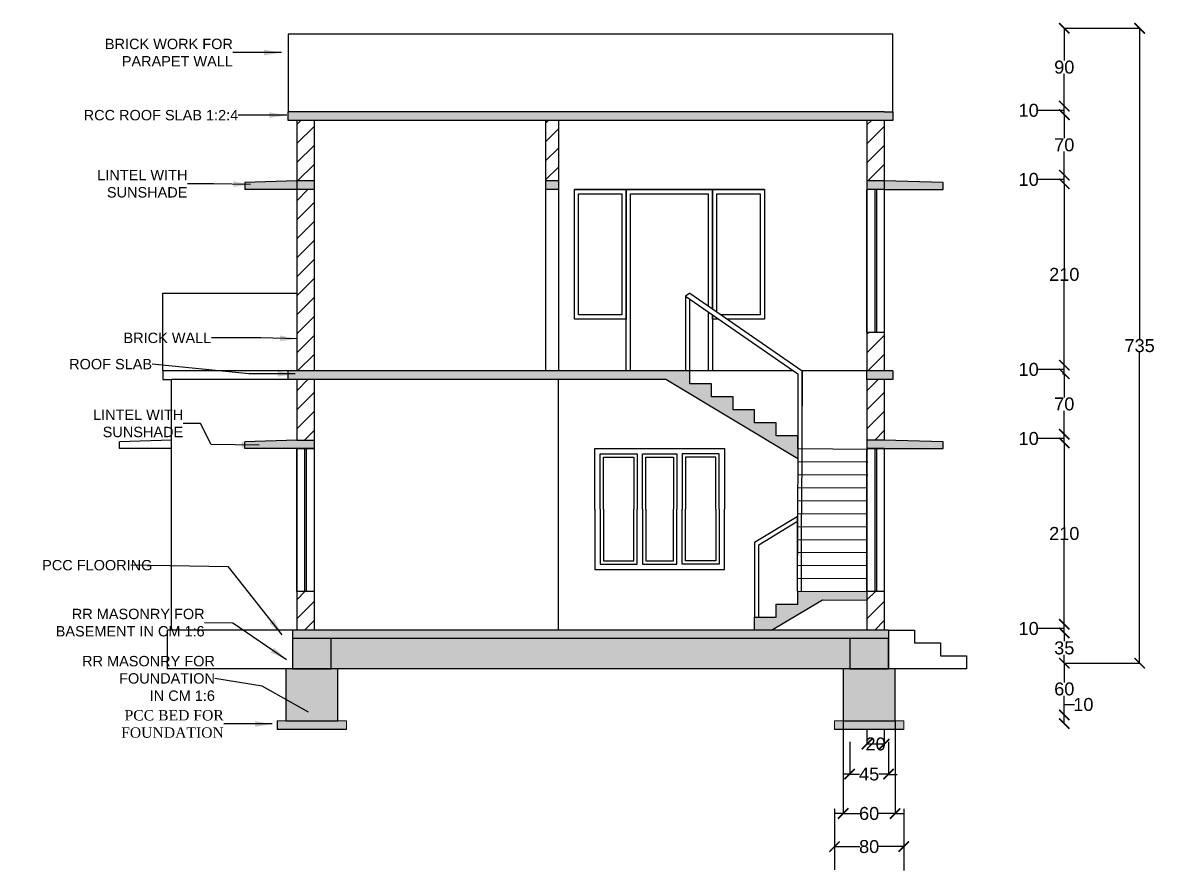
# Model space of a CAD drawing. Header units: centimetres. Extents: x -992 to 575039, y -1394 to 978780.
# Drawn here: x 2218 to 3527, y 1700 to 2682 of the extents above; entities that cross this region are included whole.
import ezdxf

# ---------------------------------------------------------------- set-up
doc = ezdxf.new("R2010")
doc.units = ezdxf.units.CM
for name, color, linetype in [('DOOR', 251, 'Continuous'), ('Hatch', 7, 'Continuous'), ('RAIN WATER', 7, 'Continuous'), ('SECTION', 7, 'Continuous'), ('text', 7, 'Continuous'), ('wall', 7, 'Continuous'), ('WINDOW', 1, 'Continuous')]:
    doc.layers.add(name, color=color, linetype=linetype)
doc.styles.get("Standard").update_dxf_attribs({"font": 'arial.ttf'})
doc.dimstyles.new('Jeeva', dxfattribs={"dimtxt": 15, "dimasz": 12, "dimexe": 0.18, "dimexo": 0.0625, "dimgap": 0.09, "dimtad": 0, "dimtih": 1, "dimtoh": 1, "dimdec": 0, "dimzin": 0, "dimdsep": 46, "dimtxsty": 'Standard', "dimblk": 'ARCHTICK', "dimcen": 0.091, "dimadec": 0, "dimazin": 0, "dimtfac": 1, "dimtdec": 0, "dimtofl": 0, "dimtmove": 0, "dimatfit": 3, "dimfxl": 1, "dimtolj": 1, "dimtzin": 0, "dimarcsym": 0})
doc.dimstyles.new('LABEL', dxfattribs={"dimtxt": 12, "dimasz": 20, "dimexe": 0.18, "dimexo": 0.0625, "dimgap": 0.09, "dimtad": 0, "dimtih": 1, "dimtoh": 1, "dimdec": 4, "dimzin": 0, "dimdsep": 46, "dimtxsty": 'Standard', "dimcen": 0.09, "dimadec": 0, "dimazin": 0, "dimtfac": 1, "dimtdec": 4, "dimtofl": 0, "dimtmove": 0, "dimatfit": 3, "dimfxl": 1, "dimtolj": 1, "dimtzin": 0, "dimarcsym": 0})

# ---------------------------------------------------------------- blocks, each defined once
blk = doc.blocks.new('FGH')
at = {"layer": 'WINDOW'}
for p, q in [((4957.6, 3695.9), (4957.6, 3885.9)), ((4968.1, 3885.9), (4968.1, 3695.9)), ((4970.1, 3885.9), (4970.1, 3695.9)), ((4980.6, 3885.9), (4980.6, 3695.9))]:
    blk.add_line(p, q, dxfattribs=at)
blk = doc.blocks.new('DFH')
at = {"layer": 'WINDOW'}
for p, q in [((4980.6, 3885.9), (4957.6, 3885.9)), ((4980.6, 3695.9), (4957.6, 3695.9))]:
    blk.add_line(p, q, dxfattribs=at)
at = {"layer": 'RAIN WATER'}
blk.add_blockref('FGH', (0, 0), dxfattribs=at)
blk = doc.blocks.new('dg')
at = {"layer": 'WINDOW'}
for p, q in [((5030.7, -6237.1), (5030.7, -6167.1)), ((5030.7, -6167.1), (5180.7, -6167.1)), ((5180.7, -6167.1), (5180.7, -6237.1)), ((5030.7, -6237.1), (5030.7, -6307.1)), ((5180.7, -6307.1), (5180.7, -6237.1)), ((5030.7, -6307.1), (5180.7, -6307.1))]:
    blk.add_line(p, q, dxfattribs=at)
for points in [[(5036.7, -6237.1), (5036.7, -6173.1), (5079.7, -6173.1), (5079.7, -6237.1)], [(5040.7, -6237.1), (5040.7, -6177.1), (5075.7, -6177.1), (5075.7, -6237.1)], [(5085.7, -6237.1), (5085.7, -6173.1), (5125.7, -6173.1), (5125.7, -6237.1)], [(5089.7, -6237.1), (5089.7, -6177.1), (5121.7, -6177.1), (5121.7, -6237.1)], [(5174.7, -6237.1), (5174.7, -6173.1), (5131.7, -6173.1), (5131.7, -6237.1)], [(5170.7, -6237.1), (5170.7, -6177.1), (5135.7, -6177.1), (5135.7, -6237.1)], [(5036.7, -6237.1), (5036.7, -6301.1), (5079.7, -6301.1), (5079.7, -6237.1)], [(5040.7, -6237.1), (5040.7, -6297.1), (5075.7, -6297.1), (5075.7, -6237.1)], [(5085.7, -6237.1), (5085.7, -6301.1), (5125.7, -6301.1), (5125.7, -6237.1)], [(5089.7, -6237.1), (5089.7, -6297.1), (5121.7, -6297.1), (5121.7, -6237.1)], [(5174.7, -6237.1), (5174.7, -6301.1), (5131.7, -6301.1), (5131.7, -6237.1)], [(5170.7, -6237.1), (5170.7, -6297.1), (5135.7, -6297.1), (5135.7, -6237.1)]]:
    blk.add_lwpolyline(points, dxfattribs=at)
blk = doc.blocks.new('dfg')
at = {"layer": 'WINDOW'}
for p, q in [((-1487.9, 2428.1), (-1427.9, 2428.1)), ((-1487.9, 2278.1), (-1487.9, 2428.1)), ((-1482.9, 2423.1), (-1432.9, 2423.1)), ((-1482.9, 2283.1), (-1482.9, 2423.1)), ((-1432.9, 2423.1), (-1432.9, 2283.1)), ((-1427.9, 2428.1), (-1427.9, 2278.1)), ((-1432.9, 2283.1), (-1482.9, 2283.1)), ((-1427.9, 2278.1), (-1487.9, 2278.1))]:
    blk.add_line(p, q, dxfattribs=at)
blk = doc.blocks.new('_ArchTick')
at = {"color": 0, "linetype": 'ByBlock', "const_width": 0.15}
blk.add_lwpolyline([(-0.5, -0.5), (0.5, 0.5)], dxfattribs=at)
blk = doc.blocks.new('*D19')
at = {"color": 0, "lineweight": -2, "transparency": 16777216}
for p, q in [((3423.1, 1880.3), (3423.1, 1892.3)), ((3423.1, 1892.3), (3435.1, 1892.3)), ((3423, 1880.3), (3422.9, 1880.3)), ((3423.1, 1870.3), (3423.1, 1880.3)), ((3423, 1870.3), (3422.9, 1870.3))]:
    blk.add_line(p, q, dxfattribs=at)
at = {"layer": 'Defpoints', "color": 0, "transparency": 16777216}
for p in [(3423.1, 1880.3), (3423.1, 1880.3), (3423.1, 1870.3)]:
    blk.add_point(p, dxfattribs=at)
at = {"color": 0, "lineweight": -2, "transparency": 16777216, "xscale": 12, "yscale": 12, "zscale": 12}
for p, rotation in [((3423.1, 1880.3), 90), ((3423.1, 1870.3), 270)]:
    blk.add_blockref('_ArchTick', p, dxfattribs=dict(at, rotation=rotation))
at = {"color": 0, "transparency": 16777216, "insert": (3445.2, 1892.3), "char_height": 15, "attachment_point": 5}
blk.add_mtext('\\A1;10', dxfattribs=at)
blk = doc.blocks.new('*D20')
at = {"color": 0, "lineweight": -2, "transparency": 16777216}
for p, q in [((3423, 1940.3), (3422.9, 1940.3)), ((3423.1, 1940.3), (3423.1, 1918)), ((3423.1, 1880.3), (3423.1, 1902.5)), ((3423, 1880.3), (3422.9, 1880.3))]:
    blk.add_line(p, q, dxfattribs=at)
at = {"layer": 'Defpoints', "color": 0, "transparency": 16777216}
for p in [(3423.1, 1940.3), (3423.1, 1940.3), (3423.1, 1880.3)]:
    blk.add_point(p, dxfattribs=at)
at = {"color": 0, "lineweight": -2, "transparency": 16777216, "xscale": 12, "yscale": 12, "zscale": 12}
for p, rotation in [((3423.1, 1940.3), 90), ((3423.1, 1880.3), 270)]:
    blk.add_blockref('_ArchTick', p, dxfattribs=dict(at, rotation=rotation))
at = {"color": 0, "transparency": 16777216, "insert": (3423.1, 1910.3), "char_height": 15, "attachment_point": 5}
blk.add_mtext('\\A1;60', dxfattribs=at)
blk = doc.blocks.new('*D21')
at = {"color": 0, "lineweight": -2, "transparency": 16777216}
for p, q in [((3392.2, 1980.3), (3392, 1980.3)), ((3423.1, 1980.3), (3392.2, 1980.3)), ((3423, 1985.3), (3422.9, 1985.3)), ((3423.1, 1975.3), (3423.1, 1985.3)), ((3423, 1975.3), (3422.9, 1975.3))]:
    blk.add_line(p, q, dxfattribs=at)
at = {"layer": 'Defpoints', "color": 0, "transparency": 16777216}
for p in [(3423.1, 1985.3), (3423.1, 1985.3), (3423.1, 1975.3)]:
    blk.add_point(p, dxfattribs=at)
at = {"color": 0, "lineweight": -2, "transparency": 16777216, "xscale": 12, "yscale": 12, "zscale": 12}
for p, rotation in [((3423.1, 1985.3), 90), ((3423.1, 1975.3), 270)]:
    blk.add_blockref('_ArchTick', p, dxfattribs=dict(at, rotation=rotation))
at = {"color": 0, "transparency": 16777216, "insert": (3381.9, 1980.3), "char_height": 15, "attachment_point": 5}
blk.add_mtext('\\A1;10', dxfattribs=at)
blk = doc.blocks.new('*D22')
at = {"color": 0, "lineweight": -2, "transparency": 16777216}
for p, q in [((3423, 1975.3), (3422.9, 1975.3)), ((3423.1, 1975.3), (3423.1, 1965.5)), ((3423, 1940.3), (3422.9, 1940.3)), ((3423.1, 1940.3), (3423.1, 1950))]:
    blk.add_line(p, q, dxfattribs=at)
at = {"layer": 'Defpoints', "color": 0, "transparency": 16777216}
for p in [(3423.1, 1975.3), (3423.1, 1975.3), (3423.1, 1940.3)]:
    blk.add_point(p, dxfattribs=at)
at = {"color": 0, "lineweight": -2, "transparency": 16777216, "xscale": 12, "yscale": 12, "zscale": 12}
for p, rotation in [((3423.1, 1975.3), 90), ((3423.1, 1940.3), 270)]:
    blk.add_blockref('_ArchTick', p, dxfattribs=dict(at, rotation=rotation))
at = {"color": 0, "transparency": 16777216, "insert": (3423.1, 1957.8), "char_height": 15, "attachment_point": 5}
blk.add_mtext('\\A1;35', dxfattribs=at)
blk = doc.blocks.new('*D23')
at = {"color": 0, "lineweight": -2, "transparency": 16777216}
for p, q in [((3423, 2195.3), (3422.9, 2195.3)), ((3423.1, 2195.3), (3423.1, 2098)), ((3423.1, 1985.3), (3423.1, 2082.5)), ((3423, 1985.3), (3422.9, 1985.3))]:
    blk.add_line(p, q, dxfattribs=at)
at = {"layer": 'Defpoints', "color": 0, "transparency": 16777216}
for p in [(3423.1, 2195.3), (3423.1, 2195.3), (3423.1, 1985.3)]:
    blk.add_point(p, dxfattribs=at)
at = {"color": 0, "lineweight": -2, "transparency": 16777216, "xscale": 12, "yscale": 12, "zscale": 12}
for p, rotation in [((3423.1, 2195.3), 90), ((3423.1, 1985.3), 270)]:
    blk.add_blockref('_ArchTick', p, dxfattribs=dict(at, rotation=rotation))
at = {"color": 0, "transparency": 16777216, "insert": (3423.1, 2090.3), "char_height": 15, "attachment_point": 5}
blk.add_mtext('\\A1;210', dxfattribs=at)
blk = doc.blocks.new('*D24')
at = {"color": 0, "lineweight": -2, "transparency": 16777216}
for p, q in [((3392.2, 2200.3), (3392, 2200.3)), ((3423.1, 2200.3), (3392.2, 2200.3)), ((3423, 2205.3), (3422.9, 2205.3)), ((3423.1, 2195.3), (3423.1, 2205.3)), ((3423, 2195.3), (3422.9, 2195.3))]:
    blk.add_line(p, q, dxfattribs=at)
at = {"layer": 'Defpoints', "color": 0, "transparency": 16777216}
for p in [(3423.1, 2205.3), (3423.1, 2205.3), (3423.1, 2195.3)]:
    blk.add_point(p, dxfattribs=at)
at = {"color": 0, "lineweight": -2, "transparency": 16777216, "xscale": 12, "yscale": 12, "zscale": 12}
for p, rotation in [((3423.1, 2205.3), 90), ((3423.1, 2195.3), 270)]:
    blk.add_blockref('_ArchTick', p, dxfattribs=dict(at, rotation=rotation))
at = {"color": 0, "transparency": 16777216, "insert": (3381.9, 2200.3), "char_height": 15, "attachment_point": 5}
blk.add_mtext('\\A1;10', dxfattribs=at)
blk = doc.blocks.new('*D25')
at = {"color": 0, "lineweight": -2, "transparency": 16777216}
for p, q in [((3421, 2275.3), (3423.3, 2275.3)), ((3423.1, 2275.3), (3423.1, 2248)), ((3423.1, 2205.3), (3423.1, 2232.5)), ((3423, 2205.3), (3422.9, 2205.3))]:
    blk.add_line(p, q, dxfattribs=at)
at = {"layer": 'Defpoints', "color": 0, "transparency": 16777216}
for p in [(3420.9, 2275.3), (3423.1, 2275.3), (3423.1, 2205.3)]:
    blk.add_point(p, dxfattribs=at)
at = {"color": 0, "lineweight": -2, "transparency": 16777216, "xscale": 12, "yscale": 12, "zscale": 12}
for p, rotation in [((3423.1, 2275.3), 90), ((3423.1, 2205.3), 270)]:
    blk.add_blockref('_ArchTick', p, dxfattribs=dict(at, rotation=rotation))
at = {"color": 0, "transparency": 16777216, "insert": (3423.1, 2240.3), "char_height": 15, "attachment_point": 5}
blk.add_mtext('\\A1;70', dxfattribs=at)
blk = doc.blocks.new('*D26')
at = {"color": 0, "lineweight": -2, "transparency": 16777216}
for p, q in [((3392.2, 2280.3), (3392, 2280.3)), ((3423.1, 2280.3), (3392.2, 2280.3)), ((3423, 2285.3), (3422.9, 2285.3)), ((3423.1, 2275.3), (3423.1, 2285.3)), ((3421, 2275.3), (3423.3, 2275.3))]:
    blk.add_line(p, q, dxfattribs=at)
at = {"layer": 'Defpoints', "color": 0, "transparency": 16777216}
for p in [(3423.1, 2285.3), (3423.1, 2285.3), (3420.9, 2275.3)]:
    blk.add_point(p, dxfattribs=at)
at = {"color": 0, "lineweight": -2, "transparency": 16777216, "xscale": 12, "yscale": 12, "zscale": 12}
for p, rotation in [((3423.1, 2285.3), 90), ((3423.1, 2275.3), 270)]:
    blk.add_blockref('_ArchTick', p, dxfattribs=dict(at, rotation=rotation))
at = {"color": 0, "transparency": 16777216, "insert": (3381.9, 2280.3), "char_height": 15, "attachment_point": 5}
blk.add_mtext('\\A1;10', dxfattribs=at)
blk = doc.blocks.new('*D27')
at = {"color": 0, "lineweight": -2, "transparency": 16777216}
for p, q in [((3423, 2505.3), (3422.9, 2505.3)), ((3423.1, 2495.3), (3423.1, 2505.3)), ((3392.2, 2500.3), (3392, 2500.3)), ((3423.1, 2500.3), (3392.2, 2500.3)), ((3423, 2495.3), (3422.9, 2495.3))]:
    blk.add_line(p, q, dxfattribs=at)
at = {"layer": 'Defpoints', "color": 0, "transparency": 16777216}
for p in [(3423.1, 2505.3), (3423.1, 2505.3), (3423.1, 2495.3)]:
    blk.add_point(p, dxfattribs=at)
at = {"color": 0, "lineweight": -2, "transparency": 16777216, "xscale": 12, "yscale": 12, "zscale": 12}
for p, rotation in [((3423.1, 2505.3), 90), ((3423.1, 2495.3), 270)]:
    blk.add_blockref('_ArchTick', p, dxfattribs=dict(at, rotation=rotation))
at = {"color": 0, "transparency": 16777216, "insert": (3381.9, 2500.3), "char_height": 15, "attachment_point": 5}
blk.add_mtext('\\A1;10', dxfattribs=at)
blk = doc.blocks.new('*D28')
at = {"color": 0, "lineweight": -2, "transparency": 16777216}
for p, q in [((3423, 2495.3), (3422.9, 2495.3)), ((3423.1, 2495.3), (3423.1, 2398)), ((3423.1, 2285.3), (3423.1, 2382.5)), ((3423, 2285.3), (3422.9, 2285.3))]:
    blk.add_line(p, q, dxfattribs=at)
at = {"layer": 'Defpoints', "color": 0, "transparency": 16777216}
for p in [(3423.1, 2495.3), (3423.1, 2495.3), (3423.1, 2285.3)]:
    blk.add_point(p, dxfattribs=at)
at = {"color": 0, "lineweight": -2, "transparency": 16777216, "xscale": 12, "yscale": 12, "zscale": 12}
for p, rotation in [((3423.1, 2495.3), 90), ((3423.1, 2285.3), 270)]:
    blk.add_blockref('_ArchTick', p, dxfattribs=dict(at, rotation=rotation))
at = {"color": 0, "transparency": 16777216, "insert": (3423.1, 2390.3), "char_height": 15, "attachment_point": 5}
blk.add_mtext('\\A1;210', dxfattribs=at)
blk = doc.blocks.new('*D29')
at = {"color": 0, "lineweight": -2, "transparency": 16777216}
for p, q in [((3423, 2575.3), (3422.9, 2575.3)), ((3423.1, 2575.3), (3423.1, 2548)), ((3423.1, 2505.3), (3423.1, 2532.5)), ((3423, 2505.3), (3422.9, 2505.3))]:
    blk.add_line(p, q, dxfattribs=at)
at = {"layer": 'Defpoints', "color": 0, "transparency": 16777216}
for p in [(3423.1, 2575.3), (3423.1, 2575.3), (3423.1, 2505.3)]:
    blk.add_point(p, dxfattribs=at)
at = {"color": 0, "lineweight": -2, "transparency": 16777216, "xscale": 12, "yscale": 12, "zscale": 12}
for p, rotation in [((3423.1, 2575.3), 90), ((3423.1, 2505.3), 270)]:
    blk.add_blockref('_ArchTick', p, dxfattribs=dict(at, rotation=rotation))
at = {"color": 0, "transparency": 16777216, "insert": (3423.1, 2540.3), "char_height": 15, "attachment_point": 5}
blk.add_mtext('\\A1;70', dxfattribs=at)
blk = doc.blocks.new('*D30')
at = {"color": 0, "lineweight": -2, "transparency": 16777216}
for p, q in [((3392.2, 2580.3), (3392, 2580.3)), ((3423.1, 2580.3), (3392.2, 2580.3)), ((3423, 2585.3), (3422.9, 2585.3)), ((3423.1, 2575.3), (3423.1, 2585.3)), ((3423, 2575.3), (3422.9, 2575.3))]:
    blk.add_line(p, q, dxfattribs=at)
at = {"layer": 'Defpoints', "color": 0, "transparency": 16777216}
for p in [(3423.1, 2585.3), (3423.1, 2585.3), (3423.1, 2575.3)]:
    blk.add_point(p, dxfattribs=at)
at = {"color": 0, "lineweight": -2, "transparency": 16777216, "xscale": 12, "yscale": 12, "zscale": 12}
for p, rotation in [((3423.1, 2585.3), 90), ((3423.1, 2575.3), 270)]:
    blk.add_blockref('_ArchTick', p, dxfattribs=dict(at, rotation=rotation))
at = {"color": 0, "transparency": 16777216, "insert": (3381.9, 2580.3), "char_height": 15, "attachment_point": 5}
blk.add_mtext('\\A1;10', dxfattribs=at)
blk = doc.blocks.new('*D31')
at = {"color": 0, "lineweight": -2, "transparency": 16777216}
for p, q in [((3423, 2675.3), (3510.5, 2675.3)), ((3510.3, 2675.3), (3510.3, 2315.5)), ((3510.3, 1940.3), (3510.3, 2300)), ((3423.2, 1940.3), (3510.5, 1940.3))]:
    blk.add_line(p, q, dxfattribs=at)
at = {"layer": 'Defpoints', "color": 0, "transparency": 16777216}
for p in [(3422.9, 2675.3), (3510.3, 2675.3), (3423.1, 1940.3)]:
    blk.add_point(p, dxfattribs=at)
at = {"color": 0, "lineweight": -2, "transparency": 16777216, "xscale": 12, "yscale": 12, "zscale": 12}
for p, rotation in [((3510.3, 2675.3), 90), ((3510.3, 1940.3), 270)]:
    blk.add_blockref('_ArchTick', p, dxfattribs=dict(at, rotation=rotation))
at = {"color": 0, "transparency": 16777216, "insert": (3510.3, 2307.8), "char_height": 15, "attachment_point": 5}
blk.add_mtext('\\A1;735', dxfattribs=at)
blk = doc.blocks.new('*D32')
at = {"color": 0, "lineweight": -2, "transparency": 16777216}
for p, q in [((3423, 2675.3), (3422.9, 2675.3)), ((3423.1, 2675.3), (3423.1, 2638)), ((3423.1, 2585.3), (3423.1, 2622.5)), ((3423, 2585.3), (3422.9, 2585.3))]:
    blk.add_line(p, q, dxfattribs=at)
at = {"layer": 'Defpoints', "color": 0, "transparency": 16777216}
for p in [(3423.1, 2675.3), (3423.1, 2675.3), (3423.1, 2585.3)]:
    blk.add_point(p, dxfattribs=at)
at = {"color": 0, "lineweight": -2, "transparency": 16777216, "xscale": 12, "yscale": 12, "zscale": 12}
for p, rotation in [((3423.1, 2675.3), 90), ((3423.1, 2585.3), 270)]:
    blk.add_blockref('_ArchTick', p, dxfattribs=dict(at, rotation=rotation))
at = {"color": 0, "transparency": 16777216, "insert": (3423.1, 2630.3), "char_height": 15, "attachment_point": 5}
blk.add_mtext('\\A1;90', dxfattribs=at)
blk = doc.blocks.new('*D33')
at = {"layer": 'Defpoints', "color": 0, "transparency": 16777216}
for p in [(3174.8, 1849.4), (3219.8, 1849.4), (3174.8, 1811.8)]:
    blk.add_point(p, dxfattribs=at)
at = {"layer": 'text', "color": 0, "lineweight": -2, "transparency": 16777216}
for p, q in [((3174.8, 1849.3), (3174.8, 1811.6)), ((3219.8, 1849.3), (3219.8, 1811.6)), ((3174.8, 1811.8), (3186.1, 1811.8)), ((3219.8, 1811.8), (3208.5, 1811.8))]:
    blk.add_line(p, q, dxfattribs=at)
at = {"layer": 'text', "color": 0, "lineweight": -2, "transparency": 16777216, "xscale": 12, "yscale": 12, "zscale": 12, "rotation": 180}
blk.add_blockref('_ArchTick', (3174.8, 1811.8), dxfattribs=at)
at = {"layer": 'text', "color": 0, "lineweight": -2, "transparency": 16777216, "xscale": 12, "yscale": 12, "zscale": 12}
blk.add_blockref('_ArchTick', (3219.8, 1811.8), dxfattribs=at)
at = {"layer": 'text', "color": 0, "transparency": 16777216, "insert": (3197.3, 1811.8), "char_height": 15, "attachment_point": 5}
blk.add_mtext('\\A1;45', dxfattribs=at)
blk = doc.blocks.new('*D34')
at = {"layer": 'Defpoints', "color": 0, "transparency": 16777216}
for p in [(3157.3, 1771.8), (3237.3, 1771.8), (3157.3, 1727.8)]:
    blk.add_point(p, dxfattribs=at)
at = {"layer": 'text', "color": 0, "lineweight": -2, "transparency": 16777216}
for p, q in [((3157.3, 1771.7), (3157.3, 1727.6)), ((3237.3, 1771.7), (3237.3, 1727.6)), ((3157.3, 1727.8), (3186.5, 1727.8)), ((3237.3, 1727.8), (3208.1, 1727.8))]:
    blk.add_line(p, q, dxfattribs=at)
at = {"layer": 'text', "color": 0, "lineweight": -2, "transparency": 16777216, "xscale": 12, "yscale": 12, "zscale": 12, "rotation": 180}
blk.add_blockref('_ArchTick', (3157.3, 1727.8), dxfattribs=at)
at = {"layer": 'text', "color": 0, "lineweight": -2, "transparency": 16777216, "xscale": 12, "yscale": 12, "zscale": 12}
blk.add_blockref('_ArchTick', (3237.3, 1727.8), dxfattribs=at)
at = {"layer": 'text', "color": 0, "transparency": 16777216, "insert": (3197.3, 1727.8), "char_height": 15, "attachment_point": 5}
blk.add_mtext('\\A1;80', dxfattribs=at)
blk = doc.blocks.new('*D35')
at = {"color": 0, "lineweight": -2, "transparency": 16777216}
for p, q in [((3167.3, 1873.6), (3167.3, 1765.9)), ((3227.3, 1873.6), (3227.3, 1765.9)), ((3167.3, 1766.1), (3186.5, 1766.1)), ((3227.3, 1766.1), (3208.2, 1766.1))]:
    blk.add_line(p, q, dxfattribs=at)
at = {"layer": 'Defpoints', "color": 0, "transparency": 16777216}
for p in [(3167.3, 1873.6), (3227.3, 1873.6), (3227.3, 1766.1)]:
    blk.add_point(p, dxfattribs=at)
at = {"color": 0, "lineweight": -2, "transparency": 16777216, "xscale": 12, "yscale": 12, "zscale": 12, "rotation": 180}
blk.add_blockref('_ArchTick', (3167.3, 1766.1), dxfattribs=at)
at = {"color": 0, "lineweight": -2, "transparency": 16777216, "xscale": 12, "yscale": 12, "zscale": 12}
blk.add_blockref('_ArchTick', (3227.3, 1766.1), dxfattribs=at)
at = {"color": 0, "transparency": 16777216, "insert": (3197.3, 1766.1), "char_height": 15, "attachment_point": 5}
blk.add_mtext('\\A1;60', dxfattribs=at)
blk = doc.blocks.new('*D36')
at = {"color": 0, "lineweight": -2, "transparency": 16777216}
for p, q in [((3194.8, 1863.6), (3194.8, 1846.4)), ((3214.8, 1863.6), (3214.8, 1846.4)), ((3214.8, 1846.6), (3194.8, 1846.6))]:
    blk.add_line(p, q, dxfattribs=at)
at = {"layer": 'Defpoints', "color": 0, "transparency": 16777216}
for p in [(3194.8, 1863.6), (3214.8, 1863.6), (3194.8, 1846.6)]:
    blk.add_point(p, dxfattribs=at)
at = {"color": 0, "lineweight": -2, "transparency": 16777216, "xscale": 12, "yscale": 12, "zscale": 12, "rotation": 180}
blk.add_blockref('_ArchTick', (3194.8, 1846.6), dxfattribs=at)
at = {"color": 0, "lineweight": -2, "transparency": 16777216, "xscale": 12, "yscale": 12, "zscale": 12}
blk.add_blockref('_ArchTick', (3214.8, 1846.6), dxfattribs=at)
at = {"color": 0, "transparency": 16777216, "insert": (3204.8, 1846.6), "char_height": 15, "attachment_point": 5}
blk.add_mtext('\\A1;20', dxfattribs=at)

msp = doc.modelspace()

# ---------------------------------------------------------------- hatches: boundary and pattern name
h = msp.add_hatch()
h.set_pattern_fill('AR-CONC', color=256, scale=0.083)
h.set_pattern_definition([(50, (4344.072, 60.507), (15.121328, -1.322944), [1.58115, -17.39265]), (355, (4344.072, 60.507), (-2.925204, 15.85772), [1.26492, -13.91417]), (100.45144, (4345.332, 60.397), (12.196124, 14.53477), [1.34377, -14.78149]), (46.1842, (4344.072, 64.723), (22.49956, -3.48951), [2.37172, -26.08897]), (96.63556, (4345.947, 64.433), (19.70454, 20.53637), [2.01566, -22.17226]), (351.18415, (4344.072, 64.723), (19.70454, 20.53637), [1.89738, -20.87116]), (21, (4346.18, 63.669), (12.583994, -8.48801), [1.58115, -17.39265]), (326, (4346.18, 63.669), (5.12957, 15.2876), [1.26492, -13.91412]), (71.45144, (4347.229, 62.962), (17.71356, 6.79959), [1.34377, -14.781465]), (37.5, (4344.072, 60.507), (0.256354, 7.018068), [0, -13.745464, 0, -14.12494, 0, -13.966825]), (7.5, (4344.072, 60.507), (5.546032, 8.314988), [0, -8.053324, 0, -13.429234, 0, -5.323205]), (327.5, (4339.3705, 60.507), (11.254019, -0.475486), [0, -5.2705, 0, -16.44396, 0, -21.81987]), (317.5, (4337.262, 60.507), (12.294722, 2.1104), [0, -6.85165, 0, -10.920476, 0, -15.49527])])
h.paths.add_polyline_path([(2592.5, 1873.6), (2512.5, 1873.6), (2512.5, 1863.6), (2592.5, 1863.6)])
h.paths.add_polyline_path([(3237.3, 1873.6), (3157.3, 1873.6), (3157.3, 1863.6), (3237.3, 1863.6)])
h.paths.add_polyline_path([(3219.8, 1978.6), (2530, 1978.6), (2530, 1968.6), (3219.8, 1968.6)])
h.paths.add_polyline_path([(3194.8, 2023.2), (3114.8, 2023.6), (3114.8, 2008.6), (3089.8, 2008.6), (3089.8, 1993.6), (3064.8, 1993.6), (3064.8, 1978.6), (3084.5, 1978.6), (3143.4, 2013.5), (3194.8, 2013.2)])
h.paths.add_polyline_path([(2989.8, 2278.6), (2525, 2278.6), (2525, 2268.6), (2962.1, 2268.6), (3114.8, 2177), (3114.8, 2188.6), (3114.8, 2203.6), (3089.8, 2203.6), (3089.8, 2218.6), (3064.8, 2218.6), (3064.8, 2233.6), (3039.8, 2233.6), (3039.8, 2248.6), (3014.8, 2248.6), (3014.8, 2263.6), (2989.8, 2263.6)])
h.paths.add_polyline_path([(3224.8, 2278.6), (3194.8, 2278.6), (3194.8, 2268.6), (3224.8, 2268.6)])
h.paths.add_polyline_path([(3282.8, 2196.6), (3214.8, 2198.6), (3194.8, 2198.6), (3194.8, 2188.6), (3214.8, 2188.6), (3282.8, 2188.6)])
h.paths.add_polyline_path([(2555, 2198.6), (2535, 2198.6), (2475, 2196.6), (2475, 2188.6), (2535, 2188.6), (2555, 2188.6)])
h.paths.add_polyline_path([(2535, 2498.6), (2475, 2496.6), (2475, 2488.6), (2535, 2488.6)])
h.paths.add_polyline_path([(2555, 2498.6), (2535, 2498.6), (2535, 2488.6), (2555, 2488.6)])
h.paths.add_polyline_path([(3224.8, 2578.6), (3214.8, 2578.6), (2525, 2578.6), (2525, 2568.6), (3224.8, 2568.6)])
h.paths.add_polyline_path([(3282.8, 2496.6), (3214.8, 2498.6), (3214.8, 2488.6), (3282.8, 2488.6)])
h.paths.add_polyline_path([(3214.8, 2498.6), (3194.8, 2498.6), (3194.8, 2488.6), (3214.8, 2488.6)])
h.paths.add_polyline_path([(2838, 2498.6), (2823, 2498.6), (2823, 2488.6), (2838, 2488.6)])
h = msp.add_hatch()
h.set_pattern_fill('ANSI31', color=256, scale=4.9)
h.set_pattern_definition([(45, (4344.072, 60.507), (-11.00081, 11.00081), [])])
h.paths.add_polyline_path([(2555, 2488.6), (2535, 2488.6), (2535, 2278.6), (2555, 2278.6)])
h.paths.add_polyline_path([(2555, 2023.2), (2535, 2023.2), (2535, 1978.6), (2555, 1978.6)])
h.paths.add_polyline_path([(2555, 2268.6), (2535, 2268.6), (2535, 2198.6), (2555, 2198.6)])
h.paths.add_polyline_path([(3214.8, 2268.6), (3194.8, 2268.6), (3194.8, 2198.6), (3214.8, 2198.6)])
h.paths.add_polyline_path([(3214.8, 2023.2), (3194.8, 2023.2), (3194.8, 1978.6), (3214.8, 1978.6)])
h.paths.add_polyline_path([(3214.8, 2323.2), (3194.8, 2323.2), (3194.8, 2278.6), (3214.8, 2278.6)])
h.paths.add_polyline_path([(3214.8, 2568.6), (3194.8, 2568.6), (3194.8, 2498.6), (3214.8, 2498.6)])
h.paths.add_polyline_path([(2555, 2568.6), (2535, 2568.6), (2535, 2498.6), (2555, 2498.6)])
h.paths.add_polyline_path([(2838, 2568.6), (2823, 2568.6), (2823, 2498.6), (2838, 2498.6)])
h = msp.add_hatch()
h.set_pattern_fill('GRAVEL', color=256, scale=1.4)
h.set_pattern_definition([(228.01279, (4369.675, 96.067), (-284.48, -320.04), [4.7841, -473.62677]), (184.96974, (4366.4746, 92.5109), (426.7199998, 35.560002), [8.20967, -812.7567]), (132.51045, (4358.2958, 91.7997), (355.6000002, -391.1599999), [5.78874, -573.0861]), (267.27369, (4344.4274, 82.9097), (35.5600001, 711.2), [7.47606, -740.13012]), (292.833654, (4344.0718, 75.4421), (-177.8, 426.72), [7.33087, -725.7573]), (357.27369, (4346.9166, 68.6857), (-711.2, 35.5600001), [7.47606, -740.13012]), (37.69424, (4354.3842, 68.3301), (-462.28, -355.6), [9.8867, -978.7836]), (72.25533, (4362.2074, 74.3753), (248.9200001, 782.32), [9.33407, -924.0736]), (121.429566, (4365.0522, 83.2653), (-284.48, 462.28), [7.5014, -742.63764]), (175.23636, (4361.1406, 89.666), (391.16, -35.56), [8.564, -419.6351]), (222.39744, (4352.6062, 90.3773), (-426.72, -391.16), [11.0751, -1096.4348]), (138.81407, (4379.6318, 82.554), (-248.92, 213.36), [3.78006, -374.22792]), (171.469234, (4376.787, 85.0433), (462.28, -71.1199999), [7.19155, -711.96495]), (225, (4369.675, 86.11), (-5e-15, -35.56), [5.02893, -45.2605]), (203.1986, (4367.1858, 90.3773), (177.8, 71.12), [2.7082, -268.1087]), (291.8014, (4364.6966, 89.3105), (-35.56, 106.68), [3.8299, -187.66654]), (30.96376, (4366.119, 85.7545), (106.68, 71.12), [6.22048, -201.12817]), (161.56505, (4371.453, 88.955), (71.12, -35.56), [4.498, -107.95257]), (16.38954, (4344.0718, 89.3105), (355.6, 106.68), [6.30123, -623.82357]), (70.34618, (4350.117, 91.0885), (-142.24, -391.16), [5.2864, -523.351]), (293.1986, (4371.453, 96.067), (-71.12, 177.8), [5.4163, -265.40057]), (343.61046, (4373.5866, 91.0885), (-355.6, 106.68), [6.30123, -623.82357]), (339.44395, (4344.0718, 67.2633), (-177.8, 71.12), [6.0765, -297.7483]), (294.77514, (4349.7614, 65.1297), (-177.8000002, 391.16), [5.0914, -504.0503]), (66.8014, (4371.8086, 60.507), (71.12, 177.8), [5.4163, -265.40057]), (17.354025, (4373.9422, 65.4853), (-462.28, -142.24), [5.96096, -590.13326]), (69.44395, (4354.384, 60.507), (-71.12, -177.8), [3.03825, -300.78653]), (101.30993, (4369.675, 60.507), (-35.56, 142.24), [1.8132, -179.50793]), (165.96376, (4369.319, 62.285), (106.68, -35.56), [7.33087, -139.28676]), (186.009006, (4362.2074, 64.0629), (355.6, 35.56), [6.79374, -672.5791]), (303.69007, (4366.119, 82.554), (-35.56, 71.12), [5.12853, -123.08487]), (353.157227, (4368.9638, 78.2869), (604.52, -71.12), [8.9538, -886.42413]), (60.9454, (4377.8538, 77.22), (-142.24, -248.92), [3.6611, -362.4515]), (90, (4379.63, 80.42), (-35.56, 35.56), [2.1336, -33.4264]), (120.25644, (4361.4962, 65.1297), (142.24, -248.92), [4.94014, -489.07517]), (48.01279, (4359.007, 69.397), (284.48, 320.04), [9.5682, -468.84267]), (0, (4365.408, 76.51), (35.56, 35.56), [9.2456, -26.3144]), (325.30485, (4374.6534, 76.509), (355.6000001, -248.9199998), [5.62253, -556.63043]), (254.0546, (4379.276, 73.3085), (-35.56, -142.24), [5.1776, -253.7031]), (207.645975, (4377.8538, 68.3301), (-675.64, -355.59999995), [8.43003, -834.5745]), (175.42608, (4370.3862, 64.4185), (-462.28, 35.56), [8.9184, -882.92185])])
h.paths.add_polyline_path([(2575, 1968.6), (2530, 1968.6), (2530, 1933.6), (2575, 1933.6)])
h.paths.add_polyline_path([(2582.5, 1933.6), (2522.5, 1933.6), (2522.5, 1873.6), (2582.5, 1873.6)])
h.paths.add_polyline_path([(3219.8, 1968.6), (3174.8, 1968.6), (3174.8, 1933.6), (3219.8, 1933.6)])
h.paths.add_polyline_path([(3227.3, 1933.6), (3167.3, 1933.6), (3167.3, 1873.6), (3227.3, 1873.6)])
h = msp.add_hatch()
h.set_pattern_fill('AR-SAND', color=256, scale=0.083)
h.set_pattern_definition([(37.5, (4344.0718, 60.507), (-0.1328026, 4.06213), [0, -3.204464, 0, -3.58394, 0, -3.425825]), (7.5, (4344.072, 60.507), (3.731043, 5.949648), [0, -1.728724, 0, -2.888234, 0, -1.106805]), (327.5, (4341.4787, 60.507), (6.5652367, 0.0119286), [0, -1.0541, 0, -3.79476, 0, -4.95427]), (317.5, (4341.4787, 60.507), (6.337519, 1.850313), [0, -0.52705, 0, -2.487676, 0, -2.84607])])
h.paths.add_polyline_path([(3174.8, 1933.6), (3174.8, 1968.6), (2575, 1968.6), (2575, 1933.6)])

# ---------------------------------------------------------------- linework, layer by layer
for p, q in [((3224.8, 2668.6), (2525, 2668.6)), ((2525, 2668.6), (2525, 2578.6)), ((3224.8, 2578.6), (3224.8, 2668.6)), ((3214.8, 2578.6), (2525, 2578.6)), ((2525, 2568.6), (2525, 2578.6)), ((3224.8, 2568.6), (2525, 2568.6)), ((2535, 2568.6), (2535, 2278.6)), ((2555, 2568.6), (2555, 2278.6)), ((2823, 2568.6), (2823, 2488.6)), ((2838, 2568.6), (2838, 2488.6)), ((3194.8, 2568.6), (3194.8, 2278.6)), ((3214.8, 2578.6), (3224.8, 2578.6)), ((3214.8, 2568.6), (3214.8, 2278.6)), ((3224.8, 2578.6), (3224.8, 2568.6)), ((2475, 2496.6), (2475, 2488.6)), ((2555, 2498.6), (2535, 2498.6)), ((2555, 2488.6), (2535, 2488.6)), ((2838, 2498.6), (2823, 2498.6)), ((2838, 2488.6), (2823, 2488.6)), ((3076.2, 2488.6), (2856.2, 2488.6)), ((3214.8, 2498.6), (3194.8, 2498.6)), ((3214.8, 2488.6), (3194.8, 2488.6)), ((2380, 2278.6), (2380, 2368.6)), ((2380, 2368.6), (2535, 2368.6)), ((2989.8, 2368.6), (2984.8, 2365.2)), ((2984.8, 2365.2), (3114.8, 2275.2)), ((2989.8, 2368.6), (3119.8, 2278.6)), ((2380, 2278.6), (2380, 2268.6)), ((3109.8, 2278.6), (2380, 2278.6)), ((2525, 2268.6), (2525, 2278.6)), ((2989.8, 2278.6), (2964.8, 2278.6)), ((2989.8, 2263.6), (2989.8, 2278.6)), ((3119.8, 2278.6), (3118.9, 2113.6)), ((3194.8, 2278.6), (3119.8, 2278.6)), ((3224.8, 2278.6), (3194.8, 2278.6)), ((3194.8, 2268.6), (3194.8, 2278.6)), ((3224.8, 2278.6), (3224.8, 2268.6)), ((2380, 2268.6), (2390, 2268.6)), ((2390, 1978.6), (2390, 2268.6)), ((2962.1, 2268.6), (2390, 2268.6)), ((2535, 2268.6), (2535, 2198.6)), ((2555, 2268.6), (2555, 1978.6)), ((2837.5, 2268.6), (2837.5, 1978.6)), ((3114.8, 2177), (2962.1, 2268.6)), ((3194.8, 2268.6), (3194.8, 1978.6)), ((3224.8, 2268.6), (3194.8, 2268.6)), ((3214.8, 2268.6), (3214.8, 2198.6)), ((3014.8, 2263.6), (2989.8, 2263.6)), ((3014.8, 2248.6), (3014.8, 2263.6)), ((3039.8, 2248.6), (3014.8, 2248.6)), ((3039.8, 2233.6), (3039.8, 2248.6)), ((3064.8, 2233.6), (3039.8, 2233.6)), ((3064.8, 2218.6), (3064.8, 2233.6)), ((3089.8, 2218.6), (3064.8, 2218.6)), ((3089.8, 2203.6), (3089.8, 2218.6)), ((3114.8, 2203.6), (3089.8, 2203.6)), ((3114.8, 2188.6), (3114.8, 2203.6)), ((2535, 2198.6), (2555, 2198.6)), ((2555.1, 2188.6), (2535, 2188.6)), ((2535, 2188.6), (2535, 1978.6)), ((2555.1, 2188.6), (2535, 2188.6)), ((3114.8, 2188.6), (3113.9, 2023.6)), ((3114.8, 2188.6), (3195.7, 2188.2)), ((3214.8, 2198.6), (3194.8, 2198.6)), ((3214.8, 2188.6), (3194.8, 2188.6)), ((3214.8, 2188.6), (3214.8, 1978.6)), ((3114.8, 2173.6), (3195.6, 2173.2)), ((3114.8, 2158.6), (3195.6, 2158.2)), ((3114.8, 2143.6), (3195.5, 2143.2)), ((3114.8, 2128.6), (3195.4, 2128.2)), ((3064.8, 2080.2), (3113.9, 2110.2)), ((3114.8, 2113.6), (3195.3, 2113.2)), ((3069.8, 2077.4), (3114.4, 2104.6)), ((3114.8, 2098.6), (3195.2, 2098.2)), ((3114.8, 2083.6), (3195.1, 2083.2)), ((3114.8, 2068.6), (3195.1, 2068.2)), ((3114.8, 2053.6), (3195, 2053.2)), ((3114.8, 2038.6), (3194.9, 2038.2)), ((3114.8, 2008.6), (3114.8, 2023.6)), ((3114.8, 2023.6), (3194.8, 2023.2)), ((3114.8, 2008.2), (3114.8, 2023.2)), ((3084.5, 1978.6), (3143.4, 2013.5)), ((3089.8, 1993.6), (3089.8, 2008.6)), ((3089.8, 2008.6), (3114.8, 2008.6)), ((3114.8, 2013.6), (3114.8, 2013.6)), ((3143.4, 2013.5), (3194.8, 2013.2)), ((3064.8, 1978.6), (3064.8, 1993.6)), ((3064.8, 1993.6), (3089.8, 1993.6)), ((2530, 1978.6), (2385, 1978.6)), ((2385, 1978.6), (2385, 1933.6)), ((3219.8, 1978.6), (2530, 1978.6)), ((2530, 1978.6), (2530, 1933.6)), ((3219.8, 1978.6), (3219.8, 1933.6)), ((3219.8, 1978.6), (3249.8, 1978.6)), ((3249.8, 1978.6), (3249.8, 1963.6)), ((3219.8, 1968.6), (2530, 1968.6)), ((3249.8, 1963.6), (3279.8, 1963.6)), ((3279.8, 1963.6), (3279.8, 1948.6)), ((3279.8, 1948.6), (3309.8, 1948.6)), ((3309.8, 1948.6), (3309.8, 1933.6)), ((3309.8, 1933.6), (2385, 1933.6)), ((2512.5, 1873.6), (2512.5, 1863.6)), ((2592.5, 1863.6), (2512.5, 1863.6)), ((3237.3, 1863.6), (3157.3, 1863.6))]:
    msp.add_line(p, q)
at = {"layer": 'DOOR'}
for p, q in [((2823, 2488.6), (2823, 2278.6)), ((2838, 2488.6), (2838, 2278.6))]:
    msp.add_line(p, q, dxfattribs=at)
for points in [[(2916.2, 2278.6), (2916.2, 2488.6), (3016.2, 2488.6), (3016.2, 2350.4)], [(2921.2, 2278.6), (2921.2, 2483.6), (3011.2, 2483.6), (3011.2, 2353.9)], [(3011.2, 2346.9), (3011.2, 2278.6)], [(3016.2, 2343.5), (3016.2, 2278.6)]]:
    msp.add_lwpolyline(points, dxfattribs=at)
at = {"layer": 'Hatch', "lineweight": 0}
for p, q in [((2592.5, 1873.6), (2512.5, 1873.6)), ((2592.5, 1863.6), (2592.5, 1873.6)), ((3237.3, 1873.6), (3157.3, 1873.6)), ((3157.3, 1873.6), (3157.3, 1863.6)), ((3237.3, 1863.6), (3237.3, 1873.6))]:
    msp.add_line(p, q, dxfattribs=at)
at = {"layer": 'SECTION'}
for p, q in [((2984.8, 2365.2), (2984.8, 2278.6)), ((2989.8, 2278.6), (2989.8, 2361.7)), ((3119.8, 2188.6), (3119.8, 2278.6)), ((3114.8, 2275.2), (3114.8, 2188.6)), ((3113.9, 2110.2), (3113.9, 2023.6)), ((3118.9, 2023.6), (3118.9, 2113.6)), ((3064.8, 2080.2), (3064.8, 1993.6)), ((3069.8, 1993.6), (3069.8, 2077.4))]:
    msp.add_line(p, q, dxfattribs=at)
for points in [[(2530, 1968.6), (2530, 1933.6), (2575, 1933.6), (2575, 1968.6)], [(3174.8, 1968.6), (3174.8, 1933.6), (3219.8, 1933.6), (3219.8, 1968.6)]]:
    msp.add_lwpolyline(points, dxfattribs=at)
for points in [[(2522.5, 1873.6), (2582.5, 1873.6), (2582.5, 1933.6), (2522.5, 1933.6)], [(3167.3, 1873.6), (3227.3, 1873.6), (3227.3, 1933.6), (3167.3, 1933.6)]]:
    msp.add_lwpolyline(points, close=True, dxfattribs=at)
at = {"layer": 'text'}
for p, q in [((3174.8, 1811.6), (3167.3, 1811.6)), ((3219.8, 1811.4), (3229.8, 1811.4)), ((3167.3, 1766.1), (3157.3, 1766.1)), ((3227.3, 1766.1), (3237.3, 1766.1)), ((3157.3, 1727.8), (3157.3, 1700.8)), ((3237.3, 1727.8), (3237.3, 1700.3))]:
    msp.add_line(p, q, dxfattribs=at)
at = {"layer": 'wall'}
for p, q in [((2535, 2498.6), (2475, 2496.6)), ((2535, 2488.6), (2475, 2488.6)), ((3282.8, 2496.6), (3214.8, 2498.6)), ((3214.8, 2488.6), (3282.8, 2488.6)), ((3282.8, 2488.6), (3282.8, 2496.6)), ((2390, 2198.6), (2330, 2196.6)), ((2330, 2188.6), (2330, 2196.6)), ((2390, 2188.6), (2330, 2188.6)), ((2535, 2198.6), (2475, 2196.6)), ((2475, 2188.6), (2475, 2196.6)), ((2535, 2188.6), (2475, 2188.6)), ((3282.8, 2196.6), (3214.8, 2198.6)), ((3214.8, 2188.6), (3282.8, 2188.6)), ((3282.8, 2188.6), (3282.8, 2196.6))]:
    msp.add_line(p, q, dxfattribs=at)
at = {"layer": 'WINDOW'}
for p, q in [((3016.2, 2488.6), (3076.2, 2488.6)), ((3016.2, 2350.4), (3016.2, 2488.6)), ((3076.2, 2488.6), (3076.2, 2338.6)), ((3021.2, 2483.6), (3071.2, 2483.6)), ((3021.2, 2346.9), (3021.2, 2483.6)), ((3071.2, 2483.6), (3071.2, 2343.6)), ((2893.6, 2338.6), (2893.6, 2338.6)), ((3016.2, 2338.6), (3016.2, 2343.5)), ((3023.2, 2338.6), (3016.2, 2338.6)), ((3071.2, 2343.6), (3025.9, 2343.6)), ((3076.2, 2338.6), (3033.2, 2338.6))]:
    msp.add_line(p, q, dxfattribs=at)

# ---------------------------------------------------------------- block references
at = {"layer": 'RAIN WATER', "xscale": 0.8707067042084873, "yscale": 0.8707067042084873, "zscale": 0.8707067042084873}
for p in [(-1121.8, -894.9), (-1781.6, -1194.9), (-1121.8, -1194.9)]:
    msp.add_blockref('DFH', p, dxfattribs=at)
at = {"layer": 'WINDOW'}
for name, p in [('dfg', (4344.1, 60.5)), ('dg', (-2150.8, 8355.8))]:
    msp.add_blockref(name, p, dxfattribs=at)

# ---------------------------------------------------------------- texts
at = {"layer": 'text', "char_height": 12, "attachment_point": 6}
for s, insert in [('\\A1;BRICK WORK FOR \\PPARAPET WALL', (2461.1, 2647.2)), ('\\A1;RCC ROOF SLAB 1:2:4', (2467.3, 2574.7)), ('\\A1;LINTEL WITH\\PSUNSHADE ', (2408.5, 2495.3)), ('\\A1;BRICK WALL', (2436.1, 2316.8)), ('\\A1;ROOF SLAB', (2367.6, 2286.4)), ('\\A1;LINTEL WITH \\PSUNSHADE', (2403.6, 2217.8)), ('\\A1;PCC FLOORING', (2368, 2053.6)), ('\\A1;RR MASONRY FOR \\PBASEMENT IN CM 1:6', (2428.4, 1987.1)), ('\\A1;RR MASONRY FOR\\PFOUNDATION \\PIN CM 1:6 ', (2440.3, 1922.5)), ('\\A1;{\\fTimes New Roman|b0|i0|c0|p18;PCC BED FOR\\PFOUNDATION}', (2450.6, 1869.8))]:
    msp.add_mtext(s, dxfattribs=dict(at, insert=insert))

# ---------------------------------------------------------------- dimensions: what is measured, and where the dimension line sits
for base, p1, p2, picture, middle in [((3423.1, 2675.3), (3423.1, 2585.3), (3423.1, 2675.3), '*D32', (3423.1, 2630.3)), ((3423.1, 2585.3), (3423.1, 2575.3), (3423.1, 2585.3), '*D30', (3392, 2580.3)), ((3423.1, 2575.3), (3423.1, 2505.3), (3423.1, 2575.3), '*D29', (3423.1, 2540.3)), ((3423.1, 2505.3), (3423.1, 2495.3), (3423.1, 2505.3), '*D27', (3392, 2500.3)), ((3423.1, 2495.3), (3423.1, 2285.3), (3423.1, 2495.3), '*D28', (3423.1, 2390.3)), ((3423.1, 2285.3), (3420.9, 2275.3), (3423.1, 2285.3), '*D26', (3392, 2280.3)), ((3423.1, 2275.3), (3423.1, 2205.3), (3420.9, 2275.3), '*D25', (3423.1, 2240.3)), ((3423.1, 2205.3), (3423.1, 2195.3), (3423.1, 2205.3), '*D24', (3392, 2200.3)), ((3423.1, 2195.3), (3423.1, 1985.3), (3423.1, 2195.3), '*D23', (3423.1, 2090.3)), ((3423.1, 1985.3), (3423.1, 1975.3), (3423.1, 1985.3), '*D21', (3392, 1980.3)), ((3423.1, 1975.3), (3423.1, 1940.3), (3423.1, 1975.3), '*D22', (3423.1, 1957.8)), ((3423.1, 1940.3), (3423.1, 1880.3), (3423.1, 1940.3), '*D20', (3423.1, 1910.3))]:
    dim = msp.add_linear_dim(base=base, p1=p1, p2=p2, angle=90, dimstyle='Jeeva', override={"dimtmove": 1})
    dim.commit()
    dim.dimension.update_dxf_attribs({"geometry": picture, "text_midpoint": middle})
for base, p1, p2, picture, middle in [((3510.3, 2675.3), (3423.1, 1940.3), (3422.9, 2675.3), '*D31', (3510.3, 2307.8)), ((3423.1, 1880.3), (3423.1, 1870.3), (3423.1, 1880.3), '*D19', (3445.2, 1892.3))]:
    dim = msp.add_linear_dim(base=base, p1=p1, p2=p2, angle=90, dimstyle='Jeeva')
    dim.commit()
    dim.dimension.update_dxf_attribs({"geometry": picture, "text_midpoint": middle})
dim = msp.add_linear_dim(base=(3227.3, 1766.1), p1=(3167.3, 1873.6), p2=(3227.3, 1873.6), dimstyle='Jeeva')
dim.commit()
dim.dimension.update_dxf_attribs({"geometry": '*D35', "text_midpoint": (3197.3, 1766.1)})
dim = msp.add_linear_dim(base=(3194.8, 1846.6), p1=(3214.8, 1863.6), p2=(3194.8, 1863.6), dimstyle='Jeeva')
dim.commit()
dim.dimension.update_dxf_attribs({"geometry": '*D36', "text_midpoint": (3204.8, 1846.6), "dimtype": 160})
at = {"layer": 'text'}
for base, p1, p2, picture, middle in [((3174.8, 1811.8), (3219.8, 1849.4), (3174.8, 1849.4), '*D33', (3197.3, 1811.8)), ((3157.3, 1727.8), (3237.3, 1771.8), (3157.3, 1771.8), '*D34', (3197.3, 1727.8))]:
    dim = msp.add_linear_dim(base=base, p1=p1, p2=p2, dimstyle='Jeeva', dxfattribs=at)
    dim.commit()
    dim.dimension.update_dxf_attribs({"geometry": picture, "text_midpoint": middle})

# ---------------------------------------------------------------- leaders
at = {"layer": 'text', "annotation_type": 0, "has_hookline": 1, "hookline_direction": 1}
for points, text_width in [([(2517.2, 2647.2), (2463.7, 2647.2), (2461.2, 2647.2)], 146.6), ([(2523.4, 2574.7), (2469.9, 2574.7), (2467.4, 2574.7)], 176.7), ([(2535.6, 2315.8), (2493.6, 2316.8), (2436.2, 2316.8)], 99.7), ([(2533.1, 2275.2), (2479.6, 2275.2), (2367.6, 2286.4)], 93.7), ([(2491.4, 2192.8), (2435.9, 2193.6), (2423.6, 2217.8), (2403.6, 2217.8)], 101.7), ([(2518.2, 1973.1), (2456.2, 2051.9), (2343.2, 2053.6)], 125.3), ([(2523.3, 1944.2), (2460.9, 1986.5), (2428.4, 1987.1)], 170.3), ([(2548.7, 1883.6), (2494.9, 1913.6), (2440.3, 1922.5)], 152.1)]:
    msp.add_leader(points, dimstyle='LABEL', dxfattribs=dict(at, text_width=text_width))
for points in [[(2481.5, 2494.5), (2438.6, 2495.3), (2408.5, 2495.3)], [(2506.7, 1869.8), (2453.2, 1869.8), (2450.7, 1869.8)]]:
    msp.add_leader(points, dimstyle='LABEL', dxfattribs=at)

doc.saveas('drawing.dxf')
